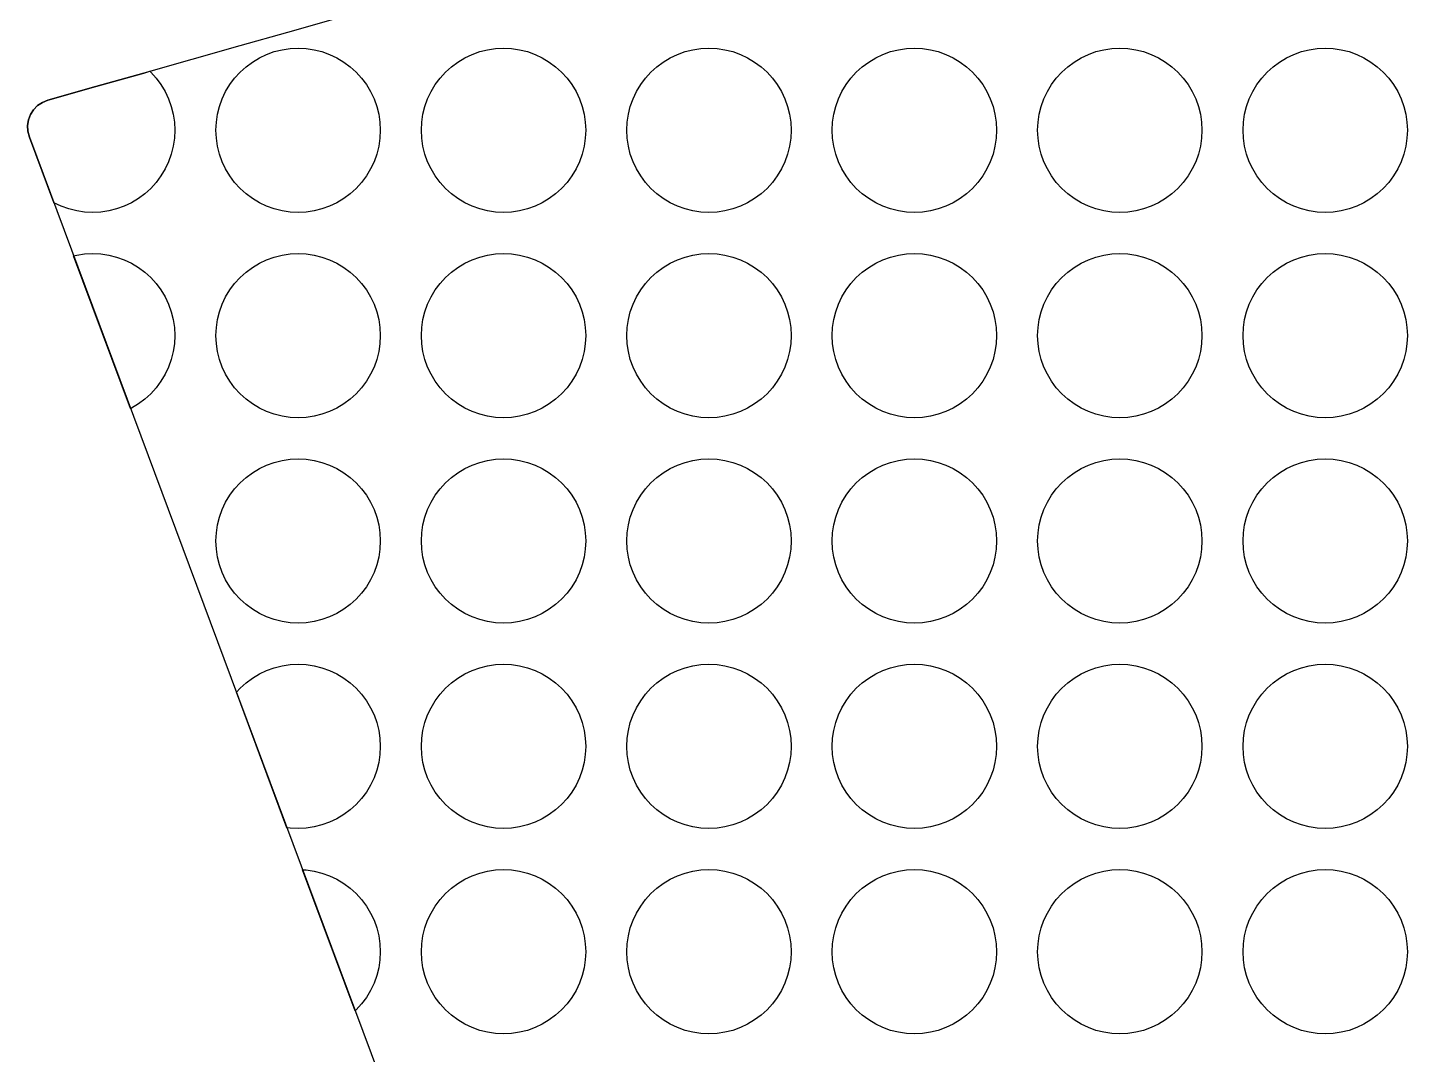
# Model space of a CAD drawing. Header units: millimetres. Extents: x 63 to 185, y -163 to -75.
# Drawn here: x 130.37 to 147.17, y -119.11 to -106.61 of the extents above; entities that cross this region are included whole.
import ezdxf

# ---------------------------------------------------------------- set-up
doc = ezdxf.new("R2010")
doc.units = ezdxf.units.MM
doc.layers.add('background', color=7, linetype='Continuous')
doc.layers.add('outline_2', color=3, linetype='Continuous')

msp = doc.modelspace()

# ---------------------------------------------------------------- linework, layer by layer
at = {"layer": 'background'}
for points in [[(134.666, -107.855), (134.661, -107.953), (134.647, -108.05), (134.623, -108.145), (134.59, -108.238), (134.548, -108.326), (134.497, -108.411), (134.439, -108.489), (134.373, -108.562), (134.3, -108.628), (134.222, -108.686), (134.137, -108.737), (134.049, -108.779), (133.956, -108.812), (133.861, -108.836), (133.764, -108.85), (133.666, -108.855), (133.568, -108.85), (133.471, -108.836), (133.376, -108.812), (133.283, -108.779), (133.195, -108.737), (133.11, -108.686), (133.032, -108.628), (132.959, -108.562), (132.893, -108.489), (132.835, -108.411), (132.784, -108.326), (132.742, -108.238), (132.709, -108.145), (132.685, -108.05), (132.671, -107.953), (132.666, -107.855), (132.671, -107.757), (132.685, -107.66), (132.709, -107.565), (132.742, -107.472), (132.784, -107.384), (132.835, -107.299), (132.893, -107.221), (132.959, -107.148), (133.032, -107.082), (133.11, -107.024), (133.195, -106.973), (133.283, -106.931), (133.376, -106.898), (133.471, -106.874), (133.568, -106.86), (133.666, -106.855), (133.764, -106.86), (133.861, -106.874), (133.956, -106.898), (134.049, -106.931), (134.137, -106.973), (134.222, -107.024), (134.3, -107.082), (134.373, -107.148), (134.439, -107.221), (134.497, -107.299), (134.548, -107.384), (134.59, -107.472), (134.623, -107.565), (134.647, -107.66), (134.661, -107.757)], [(137.166, -107.855), (137.161, -107.953), (137.147, -108.05), (137.123, -108.145), (137.09, -108.238), (137.048, -108.326), (136.997, -108.411), (136.939, -108.489), (136.873, -108.562), (136.8, -108.628), (136.722, -108.686), (136.637, -108.737), (136.549, -108.779), (136.456, -108.812), (136.361, -108.836), (136.264, -108.85), (136.166, -108.855), (136.068, -108.85), (135.971, -108.836), (135.876, -108.812), (135.783, -108.779), (135.695, -108.737), (135.61, -108.686), (135.532, -108.628), (135.459, -108.562), (135.393, -108.489), (135.335, -108.411), (135.284, -108.326), (135.242, -108.238), (135.209, -108.145), (135.185, -108.05), (135.171, -107.953), (135.166, -107.855), (135.171, -107.757), (135.185, -107.66), (135.209, -107.565), (135.242, -107.472), (135.284, -107.384), (135.335, -107.299), (135.393, -107.221), (135.459, -107.148), (135.532, -107.082), (135.61, -107.024), (135.695, -106.973), (135.783, -106.931), (135.876, -106.898), (135.971, -106.874), (136.068, -106.86), (136.166, -106.855), (136.264, -106.86), (136.361, -106.874), (136.456, -106.898), (136.549, -106.931), (136.637, -106.973), (136.722, -107.024), (136.8, -107.082), (136.873, -107.148), (136.939, -107.221), (136.997, -107.299), (137.048, -107.384), (137.09, -107.472), (137.123, -107.565), (137.147, -107.66), (137.161, -107.757)], [(139.666, -107.855), (139.661, -107.953), (139.647, -108.05), (139.623, -108.145), (139.59, -108.238), (139.548, -108.326), (139.497, -108.411), (139.439, -108.489), (139.373, -108.562), (139.3, -108.628), (139.222, -108.686), (139.137, -108.737), (139.049, -108.779), (138.956, -108.812), (138.861, -108.836), (138.764, -108.85), (138.666, -108.855), (138.568, -108.85), (138.471, -108.836), (138.376, -108.812), (138.283, -108.779), (138.195, -108.737), (138.11, -108.686), (138.032, -108.628), (137.959, -108.562), (137.893, -108.489), (137.835, -108.411), (137.784, -108.326), (137.742, -108.238), (137.709, -108.145), (137.685, -108.05), (137.671, -107.953), (137.666, -107.855), (137.671, -107.757), (137.685, -107.66), (137.709, -107.565), (137.742, -107.472), (137.784, -107.384), (137.835, -107.299), (137.893, -107.221), (137.959, -107.148), (138.032, -107.082), (138.11, -107.024), (138.195, -106.973), (138.283, -106.931), (138.376, -106.898), (138.471, -106.874), (138.568, -106.86), (138.666, -106.855), (138.764, -106.86), (138.861, -106.874), (138.956, -106.898), (139.049, -106.931), (139.137, -106.973), (139.222, -107.024), (139.3, -107.082), (139.373, -107.148), (139.439, -107.221), (139.497, -107.299), (139.548, -107.384), (139.59, -107.472), (139.623, -107.565), (139.647, -107.66), (139.661, -107.757)], [(142.166, -107.855), (142.161, -107.953), (142.147, -108.05), (142.123, -108.145), (142.09, -108.238), (142.048, -108.326), (141.997, -108.411), (141.939, -108.489), (141.873, -108.562), (141.8, -108.628), (141.722, -108.686), (141.637, -108.737), (141.549, -108.779), (141.456, -108.812), (141.361, -108.836), (141.264, -108.85), (141.166, -108.855), (141.068, -108.85), (140.971, -108.836), (140.876, -108.812), (140.783, -108.779), (140.695, -108.737), (140.61, -108.686), (140.532, -108.628), (140.459, -108.562), (140.393, -108.489), (140.335, -108.411), (140.284, -108.326), (140.242, -108.238), (140.209, -108.145), (140.185, -108.05), (140.171, -107.953), (140.166, -107.855), (140.171, -107.757), (140.185, -107.66), (140.209, -107.565), (140.242, -107.472), (140.284, -107.384), (140.335, -107.299), (140.393, -107.221), (140.459, -107.148), (140.532, -107.082), (140.61, -107.024), (140.695, -106.973), (140.783, -106.931), (140.876, -106.898), (140.971, -106.874), (141.068, -106.86), (141.166, -106.855), (141.264, -106.86), (141.361, -106.874), (141.456, -106.898), (141.549, -106.931), (141.637, -106.973), (141.722, -107.024), (141.8, -107.082), (141.873, -107.148), (141.939, -107.221), (141.997, -107.299), (142.048, -107.384), (142.09, -107.472), (142.123, -107.565), (142.147, -107.66), (142.161, -107.757)], [(144.666, -107.855), (144.661, -107.953), (144.647, -108.05), (144.623, -108.145), (144.59, -108.238), (144.548, -108.326), (144.497, -108.411), (144.439, -108.489), (144.373, -108.562), (144.3, -108.628), (144.222, -108.686), (144.137, -108.737), (144.049, -108.779), (143.956, -108.812), (143.861, -108.836), (143.764, -108.85), (143.666, -108.855), (143.568, -108.85), (143.471, -108.836), (143.376, -108.812), (143.283, -108.779), (143.195, -108.737), (143.11, -108.686), (143.032, -108.628), (142.959, -108.562), (142.893, -108.489), (142.835, -108.411), (142.784, -108.326), (142.742, -108.238), (142.709, -108.145), (142.685, -108.05), (142.671, -107.953), (142.666, -107.855), (142.671, -107.757), (142.685, -107.66), (142.709, -107.565), (142.742, -107.472), (142.784, -107.384), (142.835, -107.299), (142.893, -107.221), (142.959, -107.148), (143.032, -107.082), (143.11, -107.024), (143.195, -106.973), (143.283, -106.931), (143.376, -106.898), (143.471, -106.874), (143.568, -106.86), (143.666, -106.855), (143.764, -106.86), (143.861, -106.874), (143.956, -106.898), (144.049, -106.931), (144.137, -106.973), (144.222, -107.024), (144.3, -107.082), (144.373, -107.148), (144.439, -107.221), (144.497, -107.299), (144.548, -107.384), (144.59, -107.472), (144.623, -107.565), (144.647, -107.66), (144.661, -107.757)], [(147.166, -107.855), (147.161, -107.953), (147.147, -108.05), (147.123, -108.145), (147.09, -108.238), (147.048, -108.326), (146.997, -108.411), (146.939, -108.489), (146.873, -108.562), (146.8, -108.628), (146.722, -108.686), (146.637, -108.737), (146.549, -108.779), (146.456, -108.812), (146.361, -108.836), (146.264, -108.85), (146.166, -108.855), (146.068, -108.85), (145.971, -108.836), (145.876, -108.812), (145.783, -108.779), (145.695, -108.737), (145.61, -108.686), (145.532, -108.628), (145.459, -108.562), (145.393, -108.489), (145.335, -108.411), (145.284, -108.326), (145.242, -108.238), (145.209, -108.145), (145.185, -108.05), (145.171, -107.953), (145.166, -107.855), (145.171, -107.757), (145.185, -107.66), (145.209, -107.565), (145.242, -107.472), (145.284, -107.384), (145.335, -107.299), (145.393, -107.221), (145.459, -107.148), (145.532, -107.082), (145.61, -107.024), (145.695, -106.973), (145.783, -106.931), (145.876, -106.898), (145.971, -106.874), (146.068, -106.86), (146.166, -106.855), (146.264, -106.86), (146.361, -106.874), (146.456, -106.898), (146.549, -106.931), (146.637, -106.973), (146.722, -107.024), (146.8, -107.082), (146.873, -107.148), (146.939, -107.221), (146.997, -107.299), (147.048, -107.384), (147.09, -107.472), (147.123, -107.565), (147.147, -107.66), (147.161, -107.757)], [(130.395, -107.938), (130.377, -107.867), (130.374, -107.796), (130.385, -107.727), (130.41, -107.663), (130.447, -107.605), (130.496, -107.555), (130.554, -107.515), (130.622, -107.488), (131.206, -107.323), (131.789, -107.158), (131.862, -107.137), (131.873, -107.148), (131.939, -107.221), (131.997, -107.299), (132.048, -107.384), (132.09, -107.472), (132.123, -107.565), (132.147, -107.66), (132.161, -107.757), (132.166, -107.855), (132.161, -107.953), (132.147, -108.05), (132.123, -108.145), (132.09, -108.238), (132.048, -108.326), (131.997, -108.411), (131.939, -108.489), (131.873, -108.562), (131.8, -108.628), (131.722, -108.686), (131.637, -108.737), (131.549, -108.779), (131.456, -108.812), (131.361, -108.836), (131.264, -108.85), (131.166, -108.855), (131.068, -108.85), (130.971, -108.836), (130.876, -108.812), (130.783, -108.779), (130.695, -108.737), (130.692, -108.736)], [(130.934, -109.383), (130.971, -109.374), (131.068, -109.36), (131.166, -109.355), (131.264, -109.36), (131.361, -109.374), (131.456, -109.398), (131.549, -109.431), (131.637, -109.473), (131.722, -109.524), (131.8, -109.582), (131.873, -109.648), (131.939, -109.721), (131.997, -109.799), (132.048, -109.884), (132.09, -109.972), (132.123, -110.065), (132.147, -110.16), (132.161, -110.257), (132.166, -110.355), (132.161, -110.453), (132.147, -110.55), (132.123, -110.645), (132.09, -110.738), (132.048, -110.826), (131.997, -110.911), (131.939, -110.989), (131.873, -111.062), (131.8, -111.128), (131.722, -111.186), (131.637, -111.237), (131.627, -111.242)], [(134.666, -110.355), (134.661, -110.453), (134.647, -110.55), (134.623, -110.645), (134.59, -110.738), (134.548, -110.826), (134.497, -110.911), (134.439, -110.989), (134.373, -111.062), (134.3, -111.128), (134.222, -111.186), (134.137, -111.237), (134.049, -111.279), (133.956, -111.312), (133.861, -111.336), (133.764, -111.35), (133.666, -111.355), (133.568, -111.35), (133.471, -111.336), (133.376, -111.312), (133.283, -111.279), (133.195, -111.237), (133.11, -111.186), (133.032, -111.128), (132.959, -111.062), (132.893, -110.989), (132.835, -110.911), (132.784, -110.826), (132.742, -110.738), (132.709, -110.645), (132.685, -110.55), (132.671, -110.453), (132.666, -110.355), (132.671, -110.257), (132.685, -110.16), (132.709, -110.065), (132.742, -109.972), (132.784, -109.884), (132.835, -109.799), (132.893, -109.721), (132.959, -109.648), (133.032, -109.582), (133.11, -109.524), (133.195, -109.473), (133.283, -109.431), (133.376, -109.398), (133.471, -109.374), (133.568, -109.36), (133.666, -109.355), (133.764, -109.36), (133.861, -109.374), (133.956, -109.398), (134.049, -109.431), (134.137, -109.473), (134.222, -109.524), (134.3, -109.582), (134.373, -109.648), (134.439, -109.721), (134.497, -109.799), (134.548, -109.884), (134.59, -109.972), (134.623, -110.065), (134.647, -110.16), (134.661, -110.257)], [(137.166, -110.355), (137.161, -110.453), (137.147, -110.55), (137.123, -110.645), (137.09, -110.738), (137.048, -110.826), (136.997, -110.911), (136.939, -110.989), (136.873, -111.062), (136.8, -111.128), (136.722, -111.186), (136.637, -111.237), (136.549, -111.279), (136.456, -111.312), (136.361, -111.336), (136.264, -111.35), (136.166, -111.355), (136.068, -111.35), (135.971, -111.336), (135.876, -111.312), (135.783, -111.279), (135.695, -111.237), (135.61, -111.186), (135.532, -111.128), (135.459, -111.062), (135.393, -110.989), (135.335, -110.911), (135.284, -110.826), (135.242, -110.738), (135.209, -110.645), (135.185, -110.55), (135.171, -110.453), (135.166, -110.355), (135.171, -110.257), (135.185, -110.16), (135.209, -110.065), (135.242, -109.972), (135.284, -109.884), (135.335, -109.799), (135.393, -109.721), (135.459, -109.648), (135.532, -109.582), (135.61, -109.524), (135.695, -109.473), (135.783, -109.431), (135.876, -109.398), (135.971, -109.374), (136.068, -109.36), (136.166, -109.355), (136.264, -109.36), (136.361, -109.374), (136.456, -109.398), (136.549, -109.431), (136.637, -109.473), (136.722, -109.524), (136.8, -109.582), (136.873, -109.648), (136.939, -109.721), (136.997, -109.799), (137.048, -109.884), (137.09, -109.972), (137.123, -110.065), (137.147, -110.16), (137.161, -110.257)], [(139.666, -110.355), (139.661, -110.453), (139.647, -110.55), (139.623, -110.645), (139.59, -110.738), (139.548, -110.826), (139.497, -110.911), (139.439, -110.989), (139.373, -111.062), (139.3, -111.128), (139.222, -111.186), (139.137, -111.237), (139.049, -111.279), (138.956, -111.312), (138.861, -111.336), (138.764, -111.35), (138.666, -111.355), (138.568, -111.35), (138.471, -111.336), (138.376, -111.312), (138.283, -111.279), (138.195, -111.237), (138.11, -111.186), (138.032, -111.128), (137.959, -111.062), (137.893, -110.989), (137.835, -110.911), (137.784, -110.826), (137.742, -110.738), (137.709, -110.645), (137.685, -110.55), (137.671, -110.453), (137.666, -110.355), (137.671, -110.257), (137.685, -110.16), (137.709, -110.065), (137.742, -109.972), (137.784, -109.884), (137.835, -109.799), (137.893, -109.721), (137.959, -109.648), (138.032, -109.582), (138.11, -109.524), (138.195, -109.473), (138.283, -109.431), (138.376, -109.398), (138.471, -109.374), (138.568, -109.36), (138.666, -109.355), (138.764, -109.36), (138.861, -109.374), (138.956, -109.398), (139.049, -109.431), (139.137, -109.473), (139.222, -109.524), (139.3, -109.582), (139.373, -109.648), (139.439, -109.721), (139.497, -109.799), (139.548, -109.884), (139.59, -109.972), (139.623, -110.065), (139.647, -110.16), (139.661, -110.257)], [(142.166, -110.355), (142.161, -110.453), (142.147, -110.55), (142.123, -110.645), (142.09, -110.738), (142.048, -110.826), (141.997, -110.911), (141.939, -110.989), (141.873, -111.062), (141.8, -111.128), (141.722, -111.186), (141.637, -111.237), (141.549, -111.279), (141.456, -111.312), (141.361, -111.336), (141.264, -111.35), (141.166, -111.355), (141.068, -111.35), (140.971, -111.336), (140.876, -111.312), (140.783, -111.279), (140.695, -111.237), (140.61, -111.186), (140.532, -111.128), (140.459, -111.062), (140.393, -110.989), (140.335, -110.911), (140.284, -110.826), (140.242, -110.738), (140.209, -110.645), (140.185, -110.55), (140.171, -110.453), (140.166, -110.355), (140.171, -110.257), (140.185, -110.16), (140.209, -110.065), (140.242, -109.972), (140.284, -109.884), (140.335, -109.799), (140.393, -109.721), (140.459, -109.648), (140.532, -109.582), (140.61, -109.524), (140.695, -109.473), (140.783, -109.431), (140.876, -109.398), (140.971, -109.374), (141.068, -109.36), (141.166, -109.355), (141.264, -109.36), (141.361, -109.374), (141.456, -109.398), (141.549, -109.431), (141.637, -109.473), (141.722, -109.524), (141.8, -109.582), (141.873, -109.648), (141.939, -109.721), (141.997, -109.799), (142.048, -109.884), (142.09, -109.972), (142.123, -110.065), (142.147, -110.16), (142.161, -110.257)], [(144.666, -110.355), (144.661, -110.453), (144.647, -110.55), (144.623, -110.645), (144.59, -110.738), (144.548, -110.826), (144.497, -110.911), (144.439, -110.989), (144.373, -111.062), (144.3, -111.128), (144.222, -111.186), (144.137, -111.237), (144.049, -111.279), (143.956, -111.312), (143.861, -111.336), (143.764, -111.35), (143.666, -111.355), (143.568, -111.35), (143.471, -111.336), (143.376, -111.312), (143.283, -111.279), (143.195, -111.237), (143.11, -111.186), (143.032, -111.128), (142.959, -111.062), (142.893, -110.989), (142.835, -110.911), (142.784, -110.826), (142.742, -110.738), (142.709, -110.645), (142.685, -110.55), (142.671, -110.453), (142.666, -110.355), (142.671, -110.257), (142.685, -110.16), (142.709, -110.065), (142.742, -109.972), (142.784, -109.884), (142.835, -109.799), (142.893, -109.721), (142.959, -109.648), (143.032, -109.582), (143.11, -109.524), (143.195, -109.473), (143.283, -109.431), (143.376, -109.398), (143.471, -109.374), (143.568, -109.36), (143.666, -109.355), (143.764, -109.36), (143.861, -109.374), (143.956, -109.398), (144.049, -109.431), (144.137, -109.473), (144.222, -109.524), (144.3, -109.582), (144.373, -109.648), (144.439, -109.721), (144.497, -109.799), (144.548, -109.884), (144.59, -109.972), (144.623, -110.065), (144.647, -110.16), (144.661, -110.257)], [(147.166, -110.355), (147.161, -110.453), (147.147, -110.55), (147.123, -110.645), (147.09, -110.738), (147.048, -110.826), (146.997, -110.911), (146.939, -110.989), (146.873, -111.062), (146.8, -111.128), (146.722, -111.186), (146.637, -111.237), (146.549, -111.279), (146.456, -111.312), (146.361, -111.336), (146.264, -111.35), (146.166, -111.355), (146.068, -111.35), (145.971, -111.336), (145.876, -111.312), (145.783, -111.279), (145.695, -111.237), (145.61, -111.186), (145.532, -111.128), (145.459, -111.062), (145.393, -110.989), (145.335, -110.911), (145.284, -110.826), (145.242, -110.738), (145.209, -110.645), (145.185, -110.55), (145.171, -110.453), (145.166, -110.355), (145.171, -110.257), (145.185, -110.16), (145.209, -110.065), (145.242, -109.972), (145.284, -109.884), (145.335, -109.799), (145.393, -109.721), (145.459, -109.648), (145.532, -109.582), (145.61, -109.524), (145.695, -109.473), (145.783, -109.431), (145.876, -109.398), (145.971, -109.374), (146.068, -109.36), (146.166, -109.355), (146.264, -109.36), (146.361, -109.374), (146.456, -109.398), (146.549, -109.431), (146.637, -109.473), (146.722, -109.524), (146.8, -109.582), (146.873, -109.648), (146.939, -109.721), (146.997, -109.799), (147.048, -109.884), (147.09, -109.972), (147.123, -110.065), (147.147, -110.16), (147.161, -110.257)], [(134.666, -112.855), (134.661, -112.953), (134.647, -113.05), (134.623, -113.145), (134.59, -113.238), (134.548, -113.326), (134.497, -113.411), (134.439, -113.489), (134.373, -113.562), (134.3, -113.628), (134.222, -113.686), (134.137, -113.737), (134.049, -113.779), (133.956, -113.812), (133.861, -113.836), (133.764, -113.85), (133.666, -113.855), (133.568, -113.85), (133.471, -113.836), (133.376, -113.812), (133.283, -113.779), (133.195, -113.737), (133.11, -113.686), (133.032, -113.628), (132.959, -113.562), (132.893, -113.489), (132.835, -113.411), (132.784, -113.326), (132.742, -113.238), (132.709, -113.145), (132.685, -113.05), (132.671, -112.953), (132.666, -112.855), (132.671, -112.757), (132.685, -112.66), (132.709, -112.565), (132.742, -112.472), (132.784, -112.384), (132.835, -112.299), (132.893, -112.221), (132.959, -112.148), (133.032, -112.082), (133.11, -112.024), (133.195, -111.973), (133.283, -111.931), (133.376, -111.898), (133.471, -111.874), (133.568, -111.86), (133.666, -111.855), (133.764, -111.86), (133.861, -111.874), (133.956, -111.898), (134.049, -111.931), (134.137, -111.973), (134.222, -112.024), (134.3, -112.082), (134.373, -112.148), (134.439, -112.221), (134.497, -112.299), (134.548, -112.384), (134.59, -112.472), (134.623, -112.565), (134.647, -112.66), (134.661, -112.757)], [(137.166, -112.855), (137.161, -112.953), (137.147, -113.05), (137.123, -113.145), (137.09, -113.238), (137.048, -113.326), (136.997, -113.411), (136.939, -113.489), (136.873, -113.562), (136.8, -113.628), (136.722, -113.686), (136.637, -113.737), (136.549, -113.779), (136.456, -113.812), (136.361, -113.836), (136.264, -113.85), (136.166, -113.855), (136.068, -113.85), (135.971, -113.836), (135.876, -113.812), (135.783, -113.779), (135.695, -113.737), (135.61, -113.686), (135.532, -113.628), (135.459, -113.562), (135.393, -113.489), (135.335, -113.411), (135.284, -113.326), (135.242, -113.238), (135.209, -113.145), (135.185, -113.05), (135.171, -112.953), (135.166, -112.855), (135.171, -112.757), (135.185, -112.66), (135.209, -112.565), (135.242, -112.472), (135.284, -112.384), (135.335, -112.299), (135.393, -112.221), (135.459, -112.148), (135.532, -112.082), (135.61, -112.024), (135.695, -111.973), (135.783, -111.931), (135.876, -111.898), (135.971, -111.874), (136.068, -111.86), (136.166, -111.855), (136.264, -111.86), (136.361, -111.874), (136.456, -111.898), (136.549, -111.931), (136.637, -111.973), (136.722, -112.024), (136.8, -112.082), (136.873, -112.148), (136.939, -112.221), (136.997, -112.299), (137.048, -112.384), (137.09, -112.472), (137.123, -112.565), (137.147, -112.66), (137.161, -112.757)], [(139.666, -112.855), (139.661, -112.953), (139.647, -113.05), (139.623, -113.145), (139.59, -113.238), (139.548, -113.326), (139.497, -113.411), (139.439, -113.489), (139.373, -113.562), (139.3, -113.628), (139.222, -113.686), (139.137, -113.737), (139.049, -113.779), (138.956, -113.812), (138.861, -113.836), (138.764, -113.85), (138.666, -113.855), (138.568, -113.85), (138.471, -113.836), (138.376, -113.812), (138.283, -113.779), (138.195, -113.737), (138.11, -113.686), (138.032, -113.628), (137.959, -113.562), (137.893, -113.489), (137.835, -113.411), (137.784, -113.326), (137.742, -113.238), (137.709, -113.145), (137.685, -113.05), (137.671, -112.953), (137.666, -112.855), (137.671, -112.757), (137.685, -112.66), (137.709, -112.565), (137.742, -112.472), (137.784, -112.384), (137.835, -112.299), (137.893, -112.221), (137.959, -112.148), (138.032, -112.082), (138.11, -112.024), (138.195, -111.973), (138.283, -111.931), (138.376, -111.898), (138.471, -111.874), (138.568, -111.86), (138.666, -111.855), (138.764, -111.86), (138.861, -111.874), (138.956, -111.898), (139.049, -111.931), (139.137, -111.973), (139.222, -112.024), (139.3, -112.082), (139.373, -112.148), (139.439, -112.221), (139.497, -112.299), (139.548, -112.384), (139.59, -112.472), (139.623, -112.565), (139.647, -112.66), (139.661, -112.757)], [(142.166, -112.855), (142.161, -112.953), (142.147, -113.05), (142.123, -113.145), (142.09, -113.238), (142.048, -113.326), (141.997, -113.411), (141.939, -113.489), (141.873, -113.562), (141.8, -113.628), (141.722, -113.686), (141.637, -113.737), (141.549, -113.779), (141.456, -113.812), (141.361, -113.836), (141.264, -113.85), (141.166, -113.855), (141.068, -113.85), (140.971, -113.836), (140.876, -113.812), (140.783, -113.779), (140.695, -113.737), (140.61, -113.686), (140.532, -113.628), (140.459, -113.562), (140.393, -113.489), (140.335, -113.411), (140.284, -113.326), (140.242, -113.238), (140.209, -113.145), (140.185, -113.05), (140.171, -112.953), (140.166, -112.855), (140.171, -112.757), (140.185, -112.66), (140.209, -112.565), (140.242, -112.472), (140.284, -112.384), (140.335, -112.299), (140.393, -112.221), (140.459, -112.148), (140.532, -112.082), (140.61, -112.024), (140.695, -111.973), (140.783, -111.931), (140.876, -111.898), (140.971, -111.874), (141.068, -111.86), (141.166, -111.855), (141.264, -111.86), (141.361, -111.874), (141.456, -111.898), (141.549, -111.931), (141.637, -111.973), (141.722, -112.024), (141.8, -112.082), (141.873, -112.148), (141.939, -112.221), (141.997, -112.299), (142.048, -112.384), (142.09, -112.472), (142.123, -112.565), (142.147, -112.66), (142.161, -112.757)], [(144.666, -112.855), (144.661, -112.953), (144.647, -113.05), (144.623, -113.145), (144.59, -113.238), (144.548, -113.326), (144.497, -113.411), (144.439, -113.489), (144.373, -113.562), (144.3, -113.628), (144.222, -113.686), (144.137, -113.737), (144.049, -113.779), (143.956, -113.812), (143.861, -113.836), (143.764, -113.85), (143.666, -113.855), (143.568, -113.85), (143.471, -113.836), (143.376, -113.812), (143.283, -113.779), (143.195, -113.737), (143.11, -113.686), (143.032, -113.628), (142.959, -113.562), (142.893, -113.489), (142.835, -113.411), (142.784, -113.326), (142.742, -113.238), (142.709, -113.145), (142.685, -113.05), (142.671, -112.953), (142.666, -112.855), (142.671, -112.757), (142.685, -112.66), (142.709, -112.565), (142.742, -112.472), (142.784, -112.384), (142.835, -112.299), (142.893, -112.221), (142.959, -112.148), (143.032, -112.082), (143.11, -112.024), (143.195, -111.973), (143.283, -111.931), (143.376, -111.898), (143.471, -111.874), (143.568, -111.86), (143.666, -111.855), (143.764, -111.86), (143.861, -111.874), (143.956, -111.898), (144.049, -111.931), (144.137, -111.973), (144.222, -112.024), (144.3, -112.082), (144.373, -112.148), (144.439, -112.221), (144.497, -112.299), (144.548, -112.384), (144.59, -112.472), (144.623, -112.565), (144.647, -112.66), (144.661, -112.757)], [(147.166, -112.855), (147.161, -112.953), (147.147, -113.05), (147.123, -113.145), (147.09, -113.238), (147.048, -113.326), (146.997, -113.411), (146.939, -113.489), (146.873, -113.562), (146.8, -113.628), (146.722, -113.686), (146.637, -113.737), (146.549, -113.779), (146.456, -113.812), (146.361, -113.836), (146.264, -113.85), (146.166, -113.855), (146.068, -113.85), (145.971, -113.836), (145.876, -113.812), (145.783, -113.779), (145.695, -113.737), (145.61, -113.686), (145.532, -113.628), (145.459, -113.562), (145.393, -113.489), (145.335, -113.411), (145.284, -113.326), (145.242, -113.238), (145.209, -113.145), (145.185, -113.05), (145.171, -112.953), (145.166, -112.855), (145.171, -112.757), (145.185, -112.66), (145.209, -112.565), (145.242, -112.472), (145.284, -112.384), (145.335, -112.299), (145.393, -112.221), (145.459, -112.148), (145.532, -112.082), (145.61, -112.024), (145.695, -111.973), (145.783, -111.931), (145.876, -111.898), (145.971, -111.874), (146.068, -111.86), (146.166, -111.855), (146.264, -111.86), (146.361, -111.874), (146.456, -111.898), (146.549, -111.931), (146.637, -111.973), (146.722, -112.024), (146.8, -112.082), (146.873, -112.148), (146.939, -112.221), (146.997, -112.299), (147.048, -112.384), (147.09, -112.472), (147.123, -112.565), (147.147, -112.66), (147.161, -112.757)], [(132.915, -114.696), (132.959, -114.648), (133.032, -114.582), (133.11, -114.524), (133.195, -114.473), (133.283, -114.431), (133.376, -114.398), (133.471, -114.374), (133.568, -114.36), (133.666, -114.355), (133.764, -114.36), (133.861, -114.374), (133.956, -114.398), (134.049, -114.431), (134.137, -114.473), (134.222, -114.524), (134.3, -114.582), (134.373, -114.648), (134.439, -114.721), (134.497, -114.799), (134.548, -114.884), (134.59, -114.972), (134.623, -115.065), (134.647, -115.16), (134.661, -115.257), (134.666, -115.355), (134.661, -115.453), (134.647, -115.55), (134.623, -115.645), (134.59, -115.738), (134.548, -115.826), (134.497, -115.911), (134.439, -115.989), (134.373, -116.062), (134.3, -116.128), (134.222, -116.186), (134.137, -116.237), (134.049, -116.279), (133.956, -116.312), (133.861, -116.336), (133.764, -116.35), (133.666, -116.355), (133.568, -116.35), (133.53, -116.345)], [(137.166, -115.355), (137.161, -115.453), (137.147, -115.55), (137.123, -115.645), (137.09, -115.738), (137.048, -115.826), (136.997, -115.911), (136.939, -115.989), (136.873, -116.062), (136.8, -116.128), (136.722, -116.186), (136.637, -116.237), (136.549, -116.279), (136.456, -116.312), (136.361, -116.336), (136.264, -116.35), (136.166, -116.355), (136.068, -116.35), (135.971, -116.336), (135.876, -116.312), (135.783, -116.279), (135.695, -116.237), (135.61, -116.186), (135.532, -116.128), (135.459, -116.062), (135.393, -115.989), (135.335, -115.911), (135.284, -115.826), (135.242, -115.738), (135.209, -115.645), (135.185, -115.55), (135.171, -115.453), (135.166, -115.355), (135.171, -115.257), (135.185, -115.16), (135.209, -115.065), (135.242, -114.972), (135.284, -114.884), (135.335, -114.799), (135.393, -114.721), (135.459, -114.648), (135.532, -114.582), (135.61, -114.524), (135.695, -114.473), (135.783, -114.431), (135.876, -114.398), (135.971, -114.374), (136.068, -114.36), (136.166, -114.355), (136.264, -114.36), (136.361, -114.374), (136.456, -114.398), (136.549, -114.431), (136.637, -114.473), (136.722, -114.524), (136.8, -114.582), (136.873, -114.648), (136.939, -114.721), (136.997, -114.799), (137.048, -114.884), (137.09, -114.972), (137.123, -115.065), (137.147, -115.16), (137.161, -115.257)], [(139.666, -115.355), (139.661, -115.453), (139.647, -115.55), (139.623, -115.645), (139.59, -115.738), (139.548, -115.826), (139.497, -115.911), (139.439, -115.989), (139.373, -116.062), (139.3, -116.128), (139.222, -116.186), (139.137, -116.237), (139.049, -116.279), (138.956, -116.312), (138.861, -116.336), (138.764, -116.35), (138.666, -116.355), (138.568, -116.35), (138.471, -116.336), (138.376, -116.312), (138.283, -116.279), (138.195, -116.237), (138.11, -116.186), (138.032, -116.128), (137.959, -116.062), (137.893, -115.989), (137.835, -115.911), (137.784, -115.826), (137.742, -115.738), (137.709, -115.645), (137.685, -115.55), (137.671, -115.453), (137.666, -115.355), (137.671, -115.257), (137.685, -115.16), (137.709, -115.065), (137.742, -114.972), (137.784, -114.884), (137.835, -114.799), (137.893, -114.721), (137.959, -114.648), (138.032, -114.582), (138.11, -114.524), (138.195, -114.473), (138.283, -114.431), (138.376, -114.398), (138.471, -114.374), (138.568, -114.36), (138.666, -114.355), (138.764, -114.36), (138.861, -114.374), (138.956, -114.398), (139.049, -114.431), (139.137, -114.473), (139.222, -114.524), (139.3, -114.582), (139.373, -114.648), (139.439, -114.721), (139.497, -114.799), (139.548, -114.884), (139.59, -114.972), (139.623, -115.065), (139.647, -115.16), (139.661, -115.257)], [(142.166, -115.355), (142.161, -115.453), (142.147, -115.55), (142.123, -115.645), (142.09, -115.738), (142.048, -115.826), (141.997, -115.911), (141.939, -115.989), (141.873, -116.062), (141.8, -116.128), (141.722, -116.186), (141.637, -116.237), (141.549, -116.279), (141.456, -116.312), (141.361, -116.336), (141.264, -116.35), (141.166, -116.355), (141.068, -116.35), (140.971, -116.336), (140.876, -116.312), (140.783, -116.279), (140.695, -116.237), (140.61, -116.186), (140.532, -116.128), (140.459, -116.062), (140.393, -115.989), (140.335, -115.911), (140.284, -115.826), (140.242, -115.738), (140.209, -115.645), (140.185, -115.55), (140.171, -115.453), (140.166, -115.355), (140.171, -115.257), (140.185, -115.16), (140.209, -115.065), (140.242, -114.972), (140.284, -114.884), (140.335, -114.799), (140.393, -114.721), (140.459, -114.648), (140.532, -114.582), (140.61, -114.524), (140.695, -114.473), (140.783, -114.431), (140.876, -114.398), (140.971, -114.374), (141.068, -114.36), (141.166, -114.355), (141.264, -114.36), (141.361, -114.374), (141.456, -114.398), (141.549, -114.431), (141.637, -114.473), (141.722, -114.524), (141.8, -114.582), (141.873, -114.648), (141.939, -114.721), (141.997, -114.799), (142.048, -114.884), (142.09, -114.972), (142.123, -115.065), (142.147, -115.16), (142.161, -115.257)], [(144.666, -115.355), (144.661, -115.453), (144.647, -115.55), (144.623, -115.645), (144.59, -115.738), (144.548, -115.826), (144.497, -115.911), (144.439, -115.989), (144.373, -116.062), (144.3, -116.128), (144.222, -116.186), (144.137, -116.237), (144.049, -116.279), (143.956, -116.312), (143.861, -116.336), (143.764, -116.35), (143.666, -116.355), (143.568, -116.35), (143.471, -116.336), (143.376, -116.312), (143.283, -116.279), (143.195, -116.237), (143.11, -116.186), (143.032, -116.128), (142.959, -116.062), (142.893, -115.989), (142.835, -115.911), (142.784, -115.826), (142.742, -115.738), (142.709, -115.645), (142.685, -115.55), (142.671, -115.453), (142.666, -115.355), (142.671, -115.257), (142.685, -115.16), (142.709, -115.065), (142.742, -114.972), (142.784, -114.884), (142.835, -114.799), (142.893, -114.721), (142.959, -114.648), (143.032, -114.582), (143.11, -114.524), (143.195, -114.473), (143.283, -114.431), (143.376, -114.398), (143.471, -114.374), (143.568, -114.36), (143.666, -114.355), (143.764, -114.36), (143.861, -114.374), (143.956, -114.398), (144.049, -114.431), (144.137, -114.473), (144.222, -114.524), (144.3, -114.582), (144.373, -114.648), (144.439, -114.721), (144.497, -114.799), (144.548, -114.884), (144.59, -114.972), (144.623, -115.065), (144.647, -115.16), (144.661, -115.257)], [(147.166, -115.355), (147.161, -115.453), (147.147, -115.55), (147.123, -115.645), (147.09, -115.738), (147.048, -115.826), (146.997, -115.911), (146.939, -115.989), (146.873, -116.062), (146.8, -116.128), (146.722, -116.186), (146.637, -116.237), (146.549, -116.279), (146.456, -116.312), (146.361, -116.336), (146.264, -116.35), (146.166, -116.355), (146.068, -116.35), (145.971, -116.336), (145.876, -116.312), (145.783, -116.279), (145.695, -116.237), (145.61, -116.186), (145.532, -116.128), (145.459, -116.062), (145.393, -115.989), (145.335, -115.911), (145.284, -115.826), (145.242, -115.738), (145.209, -115.645), (145.185, -115.55), (145.171, -115.453), (145.166, -115.355), (145.171, -115.257), (145.185, -115.16), (145.209, -115.065), (145.242, -114.972), (145.284, -114.884), (145.335, -114.799), (145.393, -114.721), (145.459, -114.648), (145.532, -114.582), (145.61, -114.524), (145.695, -114.473), (145.783, -114.431), (145.876, -114.398), (145.971, -114.374), (146.068, -114.36), (146.166, -114.355), (146.264, -114.36), (146.361, -114.374), (146.456, -114.398), (146.549, -114.431), (146.637, -114.473), (146.722, -114.524), (146.8, -114.582), (146.873, -114.648), (146.939, -114.721), (146.997, -114.799), (147.048, -114.884), (147.09, -114.972), (147.123, -115.065), (147.147, -115.16), (147.161, -115.257)], [(133.721, -116.858), (133.764, -116.86), (133.861, -116.874), (133.956, -116.898), (134.049, -116.931), (134.137, -116.973), (134.222, -117.024), (134.3, -117.082), (134.373, -117.148), (134.439, -117.221), (134.497, -117.299), (134.548, -117.384), (134.59, -117.472), (134.623, -117.565), (134.647, -117.66), (134.661, -117.757), (134.666, -117.855), (134.661, -117.953), (134.647, -118.05), (134.623, -118.145), (134.59, -118.238), (134.548, -118.326), (134.497, -118.411), (134.439, -118.489), (134.373, -118.562), (134.361, -118.573)], [(137.166, -117.855), (137.161, -117.953), (137.147, -118.05), (137.123, -118.145), (137.09, -118.238), (137.048, -118.326), (136.997, -118.411), (136.939, -118.489), (136.873, -118.562), (136.8, -118.628), (136.722, -118.686), (136.637, -118.737), (136.549, -118.779), (136.456, -118.812), (136.361, -118.836), (136.264, -118.85), (136.166, -118.855), (136.068, -118.85), (135.971, -118.836), (135.876, -118.812), (135.783, -118.779), (135.695, -118.737), (135.61, -118.686), (135.532, -118.628), (135.459, -118.562), (135.393, -118.489), (135.335, -118.411), (135.284, -118.326), (135.242, -118.238), (135.209, -118.145), (135.185, -118.05), (135.171, -117.953), (135.166, -117.855), (135.171, -117.757), (135.185, -117.66), (135.209, -117.565), (135.242, -117.472), (135.284, -117.384), (135.335, -117.299), (135.393, -117.221), (135.459, -117.148), (135.532, -117.082), (135.61, -117.024), (135.695, -116.973), (135.783, -116.931), (135.876, -116.898), (135.971, -116.874), (136.068, -116.86), (136.166, -116.855), (136.264, -116.86), (136.361, -116.874), (136.456, -116.898), (136.549, -116.931), (136.637, -116.973), (136.722, -117.024), (136.8, -117.082), (136.873, -117.148), (136.939, -117.221), (136.997, -117.299), (137.048, -117.384), (137.09, -117.472), (137.123, -117.565), (137.147, -117.66), (137.161, -117.757)], [(139.666, -117.855), (139.661, -117.953), (139.647, -118.05), (139.623, -118.145), (139.59, -118.238), (139.548, -118.326), (139.497, -118.411), (139.439, -118.489), (139.373, -118.562), (139.3, -118.628), (139.222, -118.686), (139.137, -118.737), (139.049, -118.779), (138.956, -118.812), (138.861, -118.836), (138.764, -118.85), (138.666, -118.855), (138.568, -118.85), (138.471, -118.836), (138.376, -118.812), (138.283, -118.779), (138.195, -118.737), (138.11, -118.686), (138.032, -118.628), (137.959, -118.562), (137.893, -118.489), (137.835, -118.411), (137.784, -118.326), (137.742, -118.238), (137.709, -118.145), (137.685, -118.05), (137.671, -117.953), (137.666, -117.855), (137.671, -117.757), (137.685, -117.66), (137.709, -117.565), (137.742, -117.472), (137.784, -117.384), (137.835, -117.299), (137.893, -117.221), (137.959, -117.148), (138.032, -117.082), (138.11, -117.024), (138.195, -116.973), (138.283, -116.931), (138.376, -116.898), (138.471, -116.874), (138.568, -116.86), (138.666, -116.855), (138.764, -116.86), (138.861, -116.874), (138.956, -116.898), (139.049, -116.931), (139.137, -116.973), (139.222, -117.024), (139.3, -117.082), (139.373, -117.148), (139.439, -117.221), (139.497, -117.299), (139.548, -117.384), (139.59, -117.472), (139.623, -117.565), (139.647, -117.66), (139.661, -117.757)], [(142.166, -117.855), (142.161, -117.953), (142.147, -118.05), (142.123, -118.145), (142.09, -118.238), (142.048, -118.326), (141.997, -118.411), (141.939, -118.489), (141.873, -118.562), (141.8, -118.628), (141.722, -118.686), (141.637, -118.737), (141.549, -118.779), (141.456, -118.812), (141.361, -118.836), (141.264, -118.85), (141.166, -118.855), (141.068, -118.85), (140.971, -118.836), (140.876, -118.812), (140.783, -118.779), (140.695, -118.737), (140.61, -118.686), (140.532, -118.628), (140.459, -118.562), (140.393, -118.489), (140.335, -118.411), (140.284, -118.326), (140.242, -118.238), (140.209, -118.145), (140.185, -118.05), (140.171, -117.953), (140.166, -117.855), (140.171, -117.757), (140.185, -117.66), (140.209, -117.565), (140.242, -117.472), (140.284, -117.384), (140.335, -117.299), (140.393, -117.221), (140.459, -117.148), (140.532, -117.082), (140.61, -117.024), (140.695, -116.973), (140.783, -116.931), (140.876, -116.898), (140.971, -116.874), (141.068, -116.86), (141.166, -116.855), (141.264, -116.86), (141.361, -116.874), (141.456, -116.898), (141.549, -116.931), (141.637, -116.973), (141.722, -117.024), (141.8, -117.082), (141.873, -117.148), (141.939, -117.221), (141.997, -117.299), (142.048, -117.384), (142.09, -117.472), (142.123, -117.565), (142.147, -117.66), (142.161, -117.757)], [(144.666, -117.855), (144.661, -117.953), (144.647, -118.05), (144.623, -118.145), (144.59, -118.238), (144.548, -118.326), (144.497, -118.411), (144.439, -118.489), (144.373, -118.562), (144.3, -118.628), (144.222, -118.686), (144.137, -118.737), (144.049, -118.779), (143.956, -118.812), (143.861, -118.836), (143.764, -118.85), (143.666, -118.855), (143.568, -118.85), (143.471, -118.836), (143.376, -118.812), (143.283, -118.779), (143.195, -118.737), (143.11, -118.686), (143.032, -118.628), (142.959, -118.562), (142.893, -118.489), (142.835, -118.411), (142.784, -118.326), (142.742, -118.238), (142.709, -118.145), (142.685, -118.05), (142.671, -117.953), (142.666, -117.855), (142.671, -117.757), (142.685, -117.66), (142.709, -117.565), (142.742, -117.472), (142.784, -117.384), (142.835, -117.299), (142.893, -117.221), (142.959, -117.148), (143.032, -117.082), (143.11, -117.024), (143.195, -116.973), (143.283, -116.931), (143.376, -116.898), (143.471, -116.874), (143.568, -116.86), (143.666, -116.855), (143.764, -116.86), (143.861, -116.874), (143.956, -116.898), (144.049, -116.931), (144.137, -116.973), (144.222, -117.024), (144.3, -117.082), (144.373, -117.148), (144.439, -117.221), (144.497, -117.299), (144.548, -117.384), (144.59, -117.472), (144.623, -117.565), (144.647, -117.66), (144.661, -117.757)], [(147.166, -117.855), (147.161, -117.953), (147.147, -118.05), (147.123, -118.145), (147.09, -118.238), (147.048, -118.326), (146.997, -118.411), (146.939, -118.489), (146.873, -118.562), (146.8, -118.628), (146.722, -118.686), (146.637, -118.737), (146.549, -118.779), (146.456, -118.812), (146.361, -118.836), (146.264, -118.85), (146.166, -118.855), (146.068, -118.85), (145.971, -118.836), (145.876, -118.812), (145.783, -118.779), (145.695, -118.737), (145.61, -118.686), (145.532, -118.628), (145.459, -118.562), (145.393, -118.489), (145.335, -118.411), (145.284, -118.326), (145.242, -118.238), (145.209, -118.145), (145.185, -118.05), (145.171, -117.953), (145.166, -117.855), (145.171, -117.757), (145.185, -117.66), (145.209, -117.565), (145.242, -117.472), (145.284, -117.384), (145.335, -117.299), (145.393, -117.221), (145.459, -117.148), (145.532, -117.082), (145.61, -117.024), (145.695, -116.973), (145.783, -116.931), (145.876, -116.898), (145.971, -116.874), (146.068, -116.86), (146.166, -116.855), (146.264, -116.86), (146.361, -116.874), (146.456, -116.898), (146.549, -116.931), (146.637, -116.973), (146.722, -117.024), (146.8, -117.082), (146.873, -117.148), (146.939, -117.221), (146.997, -117.299), (147.048, -117.384), (147.09, -117.472), (147.123, -117.565), (147.147, -117.66), (147.161, -117.757)]]:
    msp.add_lwpolyline(points, close=True, dxfattribs=at)
at = {"layer": 'outline_2'}
msp.add_lwpolyline([(134.122, -106.498), (133.538, -106.663), (132.955, -106.828), (132.372, -106.993), (131.789, -107.158), (131.206, -107.323), (130.622, -107.488), (130.554, -107.515), (130.496, -107.555), (130.447, -107.605), (130.41, -107.663), (130.385, -107.727), (130.374, -107.796), (130.377, -107.867), (130.395, -107.938), (132.851, -114.523), (135.307, -121.108)], dxfattribs=at)

doc.saveas('drawing.dxf')
